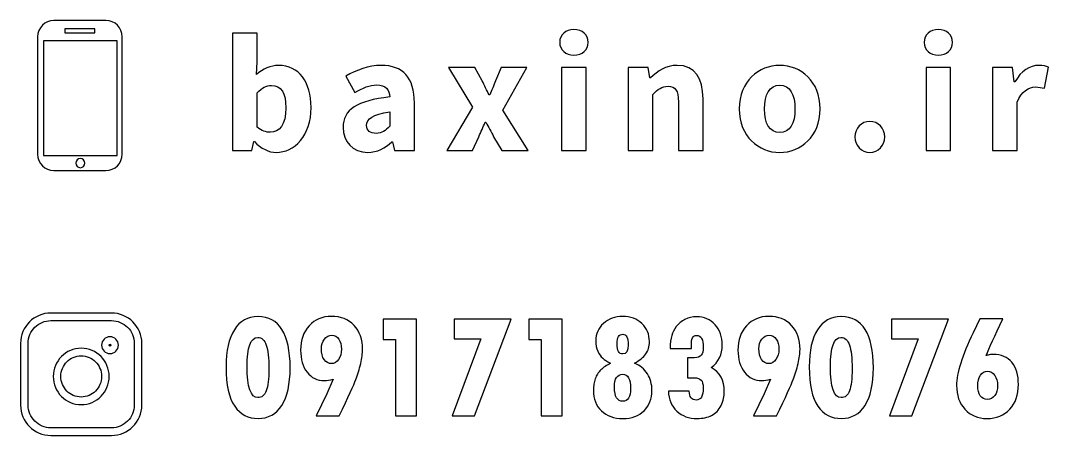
# Model space of a CAD drawing. Header units: millimetres. Extents: x -19.1 to 23.3, y -33.9 to 26.1.
# Drawn here: x -19.13 to 23.26, y -33.87 to -16.75 of the extents above; entities that cross this region are included whole.
import ezdxf

# ---------------------------------------------------------------- set-up
doc = ezdxf.new("R2010")
doc.units = ezdxf.units.MM
doc.header["$MEASUREMENT"] = 0
doc.layers.add('Layer 1', color=7, linetype='Continuous')

msp = doc.modelspace()

# ---------------------------------------------------------------- linework, layer by layer
at = {"layer": 'Layer 1', "color": 250}
for points, knots in [([(-15.6041, -22.9324), (-15.6041, -22.9324), (-17.7528, -22.9324), (-17.7528, -22.9324), (-18.1221, -22.9324), (-18.4212, -22.6333), (-18.4212, -22.2641), (-18.4212, -22.2641), (-18.4212, -17.4133), (-18.4212, -17.4133), (-18.4212, -17.0444), (-18.1221, -16.7452), (-17.7528, -16.7452), (-17.7528, -16.7452), (-15.6041, -16.7452), (-15.6041, -16.7452), (-15.2348, -16.7452), (-14.9356, -17.0444), (-14.9356, -17.4133), (-14.9356, -17.4133), (-14.9356, -22.2641), (-14.9356, -22.2641), (-14.9356, -22.6333), (-15.2348, -22.9324), (-15.6041, -22.9324)], [0, 0, 0, 0, 0.125, 0.125, 0.125, 0.25, 0.25, 0.25, 0.375, 0.375, 0.375, 0.5, 0.5, 0.5, 0.625, 0.625, 0.625, 0.75, 0.75, 0.75, 0.875, 0.875, 0.875, 1, 1, 1, 1]), ([(-16.0589, -17.2532), (-16.0589, -17.2532), (-17.2985, -17.2532), (-17.2985, -17.2532), (-17.2985, -17.2532), (-17.2985, -17.0813), (-17.2985, -17.0813), (-17.2985, -17.0813), (-16.0589, -17.0813), (-16.0589, -17.0813), (-16.0589, -17.0813), (-16.0589, -17.2532), (-16.0589, -17.2532)], [0, 0, 0, 0, 0.25, 0.25, 0.25, 0.5, 0.5, 0.5, 0.75, 0.75, 0.75, 1, 1, 1, 1]), ([(-9.4787, -21.7381), (-9.4787, -21.7381), (-9.5042, -21.7381), (-9.5042, -21.7381), (-9.5042, -21.7381), (-9.5884, -22.1041), (-9.5884, -22.1041), (-9.5884, -22.1041), (-10.3824, -22.1041), (-10.3824, -22.1041), (-10.3824, -22.1041), (-10.3824, -17.2658), (-10.3824, -17.2658), (-10.3824, -17.2658), (-9.3673, -17.2658), (-9.3673, -17.2658), (-9.3673, -17.2658), (-9.3673, -18.4478), (-9.3673, -18.4478), (-9.3673, -18.4478), (-9.3927, -18.9743), (-9.3927, -18.9743), (-9.1328, -18.7411), (-8.8094, -18.5955), (-8.4861, -18.5955), (-7.6566, -18.5955), (-7.1434, -19.2807), (-7.1434, -20.3313), (-7.1434, -21.5125), (-7.8427, -22.1867), (-8.5841, -22.1867), (-8.8903, -22.1867), (-9.2066, -22.0323), (-9.4787, -21.7381)], [0, 0, 0, 0, 0.0909091, 0.0909091, 0.0909091, 0.1818182, 0.1818182, 0.1818182, 0.2727273, 0.2727273, 0.2727273, 0.3636364, 0.3636364, 0.3636364, 0.4545455, 0.4545455, 0.4545455, 0.5454545, 0.5454545, 0.5454545, 0.6363636, 0.6363636, 0.6363636, 0.7272727, 0.7272727, 0.7272727, 0.8181818, 0.8181818, 0.8181818, 0.9090909, 0.9090909, 0.9090909, 1, 1, 1, 1]), ([(3.1095, -17.6462), (3.1095, -17.3346), (3.3564, -17.1159), (3.6969, -17.1159), (4.0373, -17.1159), (4.2844, -17.3346), (4.2844, -17.6462), (4.2844, -17.9551), (4.0373, -18.1769), (3.6969, -18.1769), (3.3564, -18.1769), (3.1095, -17.9551), (3.1095, -17.6462)], [0, 0, 0, 0, 0.25, 0.25, 0.25, 0.5, 0.5, 0.5, 0.75, 0.75, 0.75, 1, 1, 1, 1]), ([(18.1367, -17.6462), (18.1367, -17.3346), (18.3837, -17.1159), (18.7238, -17.1159), (19.0647, -17.1159), (19.3113, -17.3346), (19.3113, -17.6462), (19.3113, -17.9551), (19.0647, -18.1769), (18.7238, -18.1769), (18.3837, -18.1769), (18.1367, -17.9551), (18.1367, -17.6462)], [0, 0, 0, 0, 0.25, 0.25, 0.25, 0.5, 0.5, 0.5, 0.75, 0.75, 0.75, 1, 1, 1, 1]), ([(-15.1465, -22.3101), (-15.1465, -22.3101), (-18.1735, -22.3101), (-18.1735, -22.3101), (-18.1735, -22.3101), (-18.1735, -17.587), (-18.1735, -17.587), (-18.1735, -17.587), (-15.1465, -17.587), (-15.1465, -17.587), (-15.1465, -17.587), (-15.1465, -22.3101), (-15.1465, -22.3101)], [0, 0, 0, 0, 0.25, 0.25, 0.25, 0.5, 0.5, 0.5, 0.75, 0.75, 0.75, 1, 1, 1, 1]), ([(-5.8254, -21.1533), (-5.8254, -20.4319), (-5.2513, -20.0414), (-3.8961, -19.8983), (-3.9161, -19.5982), (-4.0659, -19.403), (-4.4377, -19.403), (-4.7251, -19.403), (-5.0118, -19.5239), (-5.3443, -19.7126), (-5.3443, -19.7126), (-5.7052, -19.0462), (-5.7052, -19.0462), (-5.2701, -18.7805), (-4.7806, -18.5956), (-4.242, -18.5956), (-3.3658, -18.5956), (-2.8809, -19.0954), (-2.8809, -20.1449), (-2.8809, -20.1449), (-2.8809, -22.1042), (-2.8809, -22.1042), (-2.8809, -22.1042), (-3.7092, -22.1042), (-3.7092, -22.1042), (-3.7092, -22.1042), (-3.7826, -21.7533), (-3.7826, -21.7533), (-3.7826, -21.7533), (-3.8077, -21.7533), (-3.8077, -21.7533), (-4.0959, -22.0066), (-4.4189, -22.1868), (-4.804, -22.1868), (-5.4291, -22.1868), (-5.8254, -21.7308), (-5.8254, -21.1533)], [0, 0, 0, 0, 0.0833333, 0.0833333, 0.0833333, 0.1666667, 0.1666667, 0.1666667, 0.25, 0.25, 0.25, 0.3333333, 0.3333333, 0.3333333, 0.4166667, 0.4166667, 0.4166667, 0.5, 0.5, 0.5, 0.5833333, 0.5833333, 0.5833333, 0.6666667, 0.6666667, 0.6666667, 0.75, 0.75, 0.75, 0.8333333, 0.8333333, 0.8333333, 0.9166667, 0.9166667, 0.9166667, 1, 1, 1, 1]), ([(5.9287, -18.6782), (5.9287, -18.6782), (6.757, -18.6782), (6.757, -18.6782), (6.757, -18.6782), (6.8296, -19.1116), (6.8296, -19.1116), (6.8296, -19.1116), (6.8555, -19.1116), (6.8555, -19.1116), (7.1434, -18.8347), (7.4884, -18.5955), (7.9562, -18.5955), (8.7009, -18.5955), (9.0185, -19.1209), (9.0185, -19.977), (9.0185, -19.977), (9.0185, -22.1041), (9.0185, -22.1041), (9.0185, -22.1041), (8.0037, -22.1041), (8.0037, -22.1041), (8.0037, -22.1041), (8.0037, -20.1071), (8.0037, -20.1071), (8.0037, -19.6136), (7.871, -19.4596), (7.5782, -19.4596), (7.3232, -19.4596), (7.1672, -19.5781), (6.9444, -19.793), (6.9444, -19.793), (6.9444, -22.1041), (6.9444, -22.1041), (6.9444, -22.1041), (5.9287, -22.1041), (5.9287, -22.1041), (5.9287, -22.1041), (5.9287, -18.6782), (5.9287, -18.6782)], [0, 0, 0, 0, 0.0769231, 0.0769231, 0.0769231, 0.1538462, 0.1538462, 0.1538462, 0.2307692, 0.2307692, 0.2307692, 0.3076923, 0.3076923, 0.3076923, 0.3846154, 0.3846154, 0.3846154, 0.4615385, 0.4615385, 0.4615385, 0.5384615, 0.5384615, 0.5384615, 0.6153846, 0.6153846, 0.6153846, 0.6923077, 0.6923077, 0.6923077, 0.7692308, 0.7692308, 0.7692308, 0.8461538, 0.8461538, 0.8461538, 0.9230769, 0.9230769, 0.9230769, 1, 1, 1, 1]), ([(10.5135, -20.3919), (10.5135, -19.2533), (11.315, -18.5953), (12.182, -18.5953), (13.0486, -18.5953), (13.851, -19.2533), (13.851, -20.3919), (13.851, -21.5289), (13.0486, -22.1868), (12.182, -22.1868), (11.315, -22.1868), (10.5135, -21.5289), (10.5135, -20.3919)], [0, 0, 0, 0, 0.25, 0.25, 0.25, 0.5, 0.5, 0.5, 0.75, 0.75, 0.75, 1, 1, 1, 1]), ([(20.9559, -18.6782), (20.9559, -18.6782), (21.7838, -18.6782), (21.7838, -18.6782), (21.7838, -18.6782), (21.8567, -19.2769), (21.8567, -19.2769), (21.8567, -19.2769), (21.8826, -19.2769), (21.8826, -19.2769), (22.1317, -18.8192), (22.5064, -18.5955), (22.8555, -18.5955), (23.0513, -18.5955), (23.1652, -18.6201), (23.2641, -18.6643), (23.2641, -18.6643), (23.0955, -19.5398), (23.0955, -19.5398), (22.9732, -19.5101), (22.8727, -19.4855), (22.725, -19.4855), (22.4676, -19.4855), (22.1538, -19.6516), (21.9715, -20.1185), (21.9715, -20.1185), (21.9715, -22.1041), (21.9715, -22.1041), (21.9715, -22.1041), (20.9559, -22.1041), (20.9559, -22.1041), (20.9559, -22.1041), (20.9559, -18.6782), (20.9559, -18.6782)], [0, 0, 0, 0, 0.0909091, 0.0909091, 0.0909091, 0.1818182, 0.1818182, 0.1818182, 0.2727273, 0.2727273, 0.2727273, 0.3636364, 0.3636364, 0.3636364, 0.4545455, 0.4545455, 0.4545455, 0.5454545, 0.5454545, 0.5454545, 0.6363636, 0.6363636, 0.6363636, 0.7272727, 0.7272727, 0.7272727, 0.8181818, 0.8181818, 0.8181818, 0.9090909, 0.9090909, 0.9090909, 1, 1, 1, 1]), ([(-0.4921, -20.3206), (-0.4921, -20.3206), (-1.4827, -18.6779), (-1.4827, -18.6779), (-1.4827, -18.6779), (-0.3945, -18.6779), (-0.3945, -18.6779), (-0.3945, -18.6779), (-0.0895, -19.232), (-0.0895, -19.232), (0.0035, -19.4232), (0.1054, -19.6247), (0.2013, -19.8157), (0.2013, -19.8157), (0.2288, -19.8157), (0.2288, -19.8157), (0.3018, -19.6247), (0.3899, -19.4232), (0.4626, -19.232), (0.4626, -19.232), (0.6966, -18.6779), (0.6966, -18.6779), (0.6966, -18.6779), (1.7481, -18.6779), (1.7481, -18.6779), (1.7481, -18.6779), (0.7579, -20.4367), (0.7579, -20.4367), (0.7579, -20.4367), (1.811, -22.1039), (1.811, -22.1039), (1.811, -22.1039), (0.7224, -22.1039), (0.7224, -22.1039), (0.7224, -22.1039), (0.3853, -21.5377), (0.3853, -21.5377), (0.278, -21.342), (0.1742, -21.1347), (0.0644, -20.9414), (0.0644, -20.9414), (0.0374, -20.9414), (0.0374, -20.9414), (-0.0503, -21.1347), (-0.1399, -21.3366), (-0.2267, -21.5377), (-0.2267, -21.5377), (-0.493, -22.1039), (-0.493, -22.1039), (-0.493, -22.1039), (-1.5448, -22.1039), (-1.5448, -22.1039), (-1.5448, -22.1039), (-0.4921, -20.3206), (-0.4921, -20.3206)], [0, 0, 0, 0, 0.0555556, 0.0555556, 0.0555556, 0.1111111, 0.1111111, 0.1111111, 0.1666667, 0.1666667, 0.1666667, 0.2222222, 0.2222222, 0.2222222, 0.2777778, 0.2777778, 0.2777778, 0.3333333, 0.3333333, 0.3333333, 0.3888889, 0.3888889, 0.3888889, 0.4444444, 0.4444444, 0.4444444, 0.5, 0.5, 0.5, 0.5555556, 0.5555556, 0.5555556, 0.6111111, 0.6111111, 0.6111111, 0.6666667, 0.6666667, 0.6666667, 0.7222222, 0.7222222, 0.7222222, 0.7777778, 0.7777778, 0.7777778, 0.8333333, 0.8333333, 0.8333333, 0.8888889, 0.8888889, 0.8888889, 0.9444444, 0.9444444, 0.9444444, 1, 1, 1, 1]), ([(3.1887, -18.6781), (3.1887, -18.6781), (4.2039, -18.6781), (4.2039, -18.6781), (4.2039, -18.6781), (4.2039, -22.1041), (4.2039, -22.1041), (4.2039, -22.1041), (3.1887, -22.1041), (3.1887, -22.1041), (3.1887, -22.1041), (3.1887, -18.6781), (3.1887, -18.6781)], [0, 0, 0, 0, 0.25, 0.25, 0.25, 0.5, 0.5, 0.5, 0.75, 0.75, 0.75, 1, 1, 1, 1]), ([(18.2156, -18.6781), (18.2156, -18.6781), (19.2307, -18.6781), (19.2307, -18.6781), (19.2307, -18.6781), (19.2307, -22.1041), (19.2307, -22.1041), (19.2307, -22.1041), (18.2156, -22.1041), (18.2156, -22.1041), (18.2156, -22.1041), (18.2156, -18.6781), (18.2156, -18.6781)], [0, 0, 0, 0, 0.25, 0.25, 0.25, 0.5, 0.5, 0.5, 0.75, 0.75, 0.75, 1, 1, 1, 1]), ([(-8.1835, -20.3479), (-8.1835, -19.7333), (-8.3738, -19.4258), (-8.7785, -19.4258), (-8.9872, -19.4258), (-9.1691, -19.5192), (-9.3673, -19.7325), (-9.3673, -19.7325), (-9.3673, -21.139), (-9.3673, -21.139), (-9.1858, -21.3), (-8.9921, -21.356), (-8.8211, -21.356), (-8.4669, -21.356), (-8.1835, -21.0572), (-8.1835, -20.3479)], [0, 0, 0, 0, 0.2, 0.2, 0.2, 0.4, 0.4, 0.4, 0.6, 0.6, 0.6, 0.8, 0.8, 0.8, 1, 1, 1, 1]), ([(12.8104, -20.3919), (12.8104, -19.7994), (12.6022, -19.4143), (12.182, -19.4143), (11.7618, -19.4143), (11.5533, -19.7994), (11.5533, -20.3919), (11.5533, -20.9852), (11.7618, -21.3678), (12.182, -21.3678), (12.6022, -21.3678), (12.8104, -20.9852), (12.8104, -20.3919)], [0, 0, 0, 0, 0.25, 0.25, 0.25, 0.5, 0.5, 0.5, 0.75, 0.75, 0.75, 1, 1, 1, 1]), ([(-3.8961, -21.1087), (-3.8961, -21.1087), (-3.8961, -20.5099), (-3.8961, -20.5099), (-4.618, -20.6076), (-4.8532, -20.8141), (-4.8532, -21.0727), (-4.8532, -21.2935), (-4.7018, -21.4015), (-4.4602, -21.4015), (-4.2303, -21.4015), (-4.0764, -21.2881), (-3.8961, -21.1087)], [0, 0, 0, 0, 0.25, 0.25, 0.25, 0.5, 0.5, 0.5, 0.75, 0.75, 0.75, 1, 1, 1, 1]), ([(15.2865, -21.5488), (15.2865, -21.187), (15.5473, -20.9082), (15.8998, -20.9082), (16.2516, -20.9082), (16.5124, -21.187), (16.5124, -21.5488), (16.5124, -21.9075), (16.2516, -22.1867), (15.8998, -22.1867), (15.5473, -22.1867), (15.2865, -21.9075), (15.2865, -21.5488)], [0, 0, 0, 0, 0.25, 0.25, 0.25, 0.5, 0.5, 0.5, 0.75, 0.75, 0.75, 1, 1, 1, 1]), ([(-16.478, -22.6297), (-16.478, -22.7328), (-16.5593, -22.8166), (-16.6599, -22.8166), (-16.76, -22.8166), (-16.8419, -22.7328), (-16.8419, -22.6297), (-16.8419, -22.5262), (-16.76, -22.4428), (-16.6599, -22.4428), (-16.5593, -22.4428), (-16.478, -22.5262), (-16.478, -22.6297)], [0, 0, 0, 0, 0.25, 0.25, 0.25, 0.5, 0.5, 0.5, 0.75, 0.75, 0.75, 1, 1, 1, 1]), ([(-15.3771, -33.8663), (-15.3771, -33.8663), (-17.8718, -33.8663), (-17.8718, -33.8663), (-18.2172, -33.8663), (-18.5306, -33.7256), (-18.7576, -33.4985), (-18.9848, -33.2721), (-19.1251, -32.9584), (-19.1251, -32.6125), (-19.1251, -32.6125), (-19.1251, -30.0672), (-19.1251, -30.0672), (-19.1251, -29.7212), (-18.9848, -29.4076), (-18.7581, -29.181), (-18.5313, -28.9542), (-18.2178, -28.8139), (-17.8718, -28.8139), (-17.8718, -28.8139), (-15.3771, -28.8139), (-15.3771, -28.8139), (-15.0315, -28.8139), (-14.7181, -28.9543), (-14.4911, -29.1814), (-14.264, -29.4077), (-14.1236, -29.7212), (-14.1236, -30.0672), (-14.1236, -30.0672), (-14.1236, -32.6125), (-14.1236, -32.6125), (-14.1236, -32.9584), (-14.264, -33.2721), (-14.4909, -33.4989), (-14.7177, -33.7258), (-15.0311, -33.8663), (-15.3771, -33.8663)], [0, 0, 0, 0, 0.0833333, 0.0833333, 0.0833333, 0.1666667, 0.1666667, 0.1666667, 0.25, 0.25, 0.25, 0.3333333, 0.3333333, 0.3333333, 0.4166667, 0.4166667, 0.4166667, 0.5, 0.5, 0.5, 0.5833333, 0.5833333, 0.5833333, 0.6666667, 0.6666667, 0.6666667, 0.75, 0.75, 0.75, 0.8333333, 0.8333333, 0.8333333, 0.9166667, 0.9166667, 0.9166667, 1, 1, 1, 1]), ([(-17.8718, -33.5533), (-17.8718, -33.5533), (-15.3771, -33.5533), (-15.3771, -33.5533), (-15.1174, -33.5533), (-14.8821, -33.4478), (-14.712, -33.2777), (-14.542, -33.1077), (-14.4366, -32.8722), (-14.4366, -32.6125), (-14.4366, -32.6125), (-14.4366, -30.0672), (-14.4366, -30.0672), (-14.4366, -29.8074), (-14.5418, -29.5723), (-14.7119, -29.4022), (-14.8815, -29.2319), (-15.1169, -29.1268), (-15.3771, -29.1268), (-15.3771, -29.1268), (-17.8718, -29.1268), (-17.8718, -29.1268), (-18.1315, -29.1268), (-18.3669, -29.2321), (-18.537, -29.4022), (-18.7068, -29.572), (-18.8122, -29.8074), (-18.8122, -30.0672), (-18.8122, -30.0672), (-18.8122, -32.6125), (-18.8122, -32.6125), (-18.8122, -32.8722), (-18.7068, -33.1077), (-18.5367, -33.2777), (-18.3671, -33.448), (-18.1319, -33.5533), (-17.8718, -33.5533)], [0, 0, 0, 0, 0.0833333, 0.0833333, 0.0833333, 0.1666667, 0.1666667, 0.1666667, 0.25, 0.25, 0.25, 0.3333333, 0.3333333, 0.3333333, 0.4166667, 0.4166667, 0.4166667, 0.5, 0.5, 0.5, 0.5833333, 0.5833333, 0.5833333, 0.6666667, 0.6666667, 0.6666667, 0.75, 0.75, 0.75, 0.8333333, 0.8333333, 0.8333333, 0.9166667, 0.9166667, 0.9166667, 1, 1, 1, 1]), ([(-9.3317, -28.9596), (-8.8981, -28.9596), (-8.5693, -29.1382), (-8.3448, -29.4954), (-8.1205, -29.8526), (-8.0078, -30.3786), (-8.0078, -31.0734), (-8.0078, -31.7501), (-8.1221, -32.2684), (-8.3508, -32.6276), (-8.5794, -32.9868), (-8.906, -33.1667), (-9.3317, -33.1667), (-9.7347, -33.1667), (-10.056, -32.9985), (-10.2942, -32.6622), (-10.5325, -32.3255), (-10.6522, -31.7818), (-10.6522, -31.0316), (-10.6522, -30.3728), (-10.537, -29.863), (-10.3076, -29.5012), (-10.0781, -29.1399), (-9.7568, -28.9596), (-9.3433, -28.9596), (-9.3433, -28.9596), (-9.3317, -28.9596), (-9.3317, -28.9596)], [0, 0, 0, 0, 0.1111111, 0.1111111, 0.1111111, 0.2222222, 0.2222222, 0.2222222, 0.3333333, 0.3333333, 0.3333333, 0.4444444, 0.4444444, 0.4444444, 0.5555556, 0.5555556, 0.5555556, 0.6666667, 0.6666667, 0.6666667, 0.7777778, 0.7777778, 0.7777778, 0.8888889, 0.8888889, 0.8888889, 1, 1, 1, 1]), ([(-6.4927, -32.1421), (-6.4927, -32.1421), (-6.2356, -31.5404), (-6.2356, -31.5404), (-6.3729, -31.5825), (-6.4927, -31.603), (-6.5944, -31.603), (-6.8882, -31.603), (-7.1252, -31.4879), (-7.3058, -31.2575), (-7.4865, -31.0272), (-7.5767, -30.723), (-7.5767, -30.3459), (-7.5767, -29.9286), (-7.4593, -29.5919), (-7.2249, -29.3365), (-6.9904, -29.0808), (-6.6825, -28.9536), (-6.3011, -28.9536), (-5.9119, -28.9536), (-5.601, -29.0775), (-5.3686, -29.3245), (-5.1358, -29.5719), (-5.0199, -29.9048), (-5.0199, -30.3216), (-5.0199, -30.4773), (-5.0461, -30.6714), (-5.0991, -30.9029), (-5.1521, -31.134), (-5.2188, -31.3544), (-5.2998, -31.563), (-5.3803, -31.772), (-5.6085, -32.271), (-5.9837, -33.0617), (-5.9837, -33.0617), (-6.9333, -33.0617), (-6.9333, -33.0617), (-6.9333, -33.0617), (-6.4927, -32.1421), (-6.4927, -32.1421)], [0, 0, 0, 0, 0.0769231, 0.0769231, 0.0769231, 0.1538462, 0.1538462, 0.1538462, 0.2307692, 0.2307692, 0.2307692, 0.3076923, 0.3076923, 0.3076923, 0.3846154, 0.3846154, 0.3846154, 0.4615385, 0.4615385, 0.4615385, 0.5384615, 0.5384615, 0.5384615, 0.6153846, 0.6153846, 0.6153846, 0.6923077, 0.6923077, 0.6923077, 0.7692308, 0.7692308, 0.7692308, 0.8461538, 0.8461538, 0.8461538, 0.9230769, 0.9230769, 0.9230769, 1, 1, 1, 1]), ([(-4.1722, -29.0643), (-4.1722, -29.0643), (-2.7977, -29.0643), (-2.7977, -29.0643), (-2.7977, -29.0643), (-2.7977, -33.0614), (-2.7977, -33.0614), (-2.7977, -33.0614), (-3.6631, -33.0614), (-3.6631, -33.0614), (-3.6631, -33.0614), (-3.6631, -29.9029), (-3.6631, -29.9029), (-3.6631, -29.9029), (-4.1722, -29.9029), (-4.1722, -29.9029), (-4.1722, -29.9029), (-4.1722, -29.0643), (-4.1722, -29.0643)], [0, 0, 0, 0, 0.1666667, 0.1666667, 0.1666667, 0.3333333, 0.3333333, 0.3333333, 0.5, 0.5, 0.5, 0.6666667, 0.6666667, 0.6666667, 0.8333333, 0.8333333, 0.8333333, 1, 1, 1, 1]), ([(-1.2466, -29.0643), (-1.2466, -29.0643), (1.1042, -29.0643), (1.1042, -29.0643), (1.1042, -29.0643), (-0.4055, -33.0614), (-0.4055, -33.0614), (-0.4055, -33.0614), (-1.3245, -33.0614), (-1.3245, -33.0614), (-1.3245, -33.0614), (-0.1417, -29.885), (-0.1417, -29.885), (-0.1417, -29.885), (-1.2466, -29.885), (-1.2466, -29.885), (-1.2466, -29.885), (-1.2466, -29.0643), (-1.2466, -29.0643)], [0, 0, 0, 0, 0.1666667, 0.1666667, 0.1666667, 0.3333333, 0.3333333, 0.3333333, 0.5, 0.5, 0.5, 0.6666667, 0.6666667, 0.6666667, 0.8333333, 0.8333333, 0.8333333, 1, 1, 1, 1]), ([(1.8408, -29.0643), (1.8408, -29.0643), (3.2151, -29.0643), (3.2151, -29.0643), (3.2151, -29.0643), (3.2151, -33.0614), (3.2151, -33.0614), (3.2151, -33.0614), (2.3498, -33.0614), (2.3498, -33.0614), (2.3498, -33.0614), (2.3498, -29.9029), (2.3498, -29.9029), (2.3498, -29.9029), (1.8408, -29.9029), (1.8408, -29.9029), (1.8408, -29.9029), (1.8408, -29.0643), (1.8408, -29.0643)], [0, 0, 0, 0, 0.1666667, 0.1666667, 0.1666667, 0.3333333, 0.3333333, 0.3333333, 0.5, 0.5, 0.5, 0.6666667, 0.6666667, 0.6666667, 0.8333333, 0.8333333, 0.8333333, 1, 1, 1, 1]), ([(6.1973, -30.8789), (6.4248, -30.9765), (6.6009, -31.1251), (6.726, -31.3249), (6.8508, -31.5243), (6.9134, -31.7501), (6.9134, -32.0017), (6.9134, -32.3551), (6.8044, -32.6375), (6.5862, -32.8491), (6.3688, -33.0606), (6.0777, -33.1667), (5.7125, -33.1667), (5.3387, -33.1667), (5.0442, -33.0615), (4.8276, -32.8521), (4.6106, -32.6426), (4.5021, -32.3589), (4.5021, -32.0017), (4.5021, -31.9119), (4.5084, -31.8277), (4.5201, -31.7488), (4.5325, -31.6699), (4.551, -31.5957), (4.5756, -31.5268), (4.6005, -31.458), (4.6324, -31.3933), (4.6703, -31.3324), (4.7083, -31.2715), (4.7529, -31.2152), (4.8039, -31.163), (4.8547, -31.1113), (4.9143, -31.0628), (4.9832, -31.0183), (5.0521, -30.9732), (5.1234, -30.929), (5.1972, -30.8847), (5.1972, -30.8847), (5.1972, -30.8789), (5.1972, -30.8789), (5.1972, -30.8789), (5.1914, -30.8789), (5.1914, -30.8789), (5.1914, -30.8751), (5.1893, -30.873), (5.1852, -30.873), (5.1852, -30.8689), (5.183, -30.8667), (5.1789, -30.8667), (5.0596, -30.8109), (4.9602, -30.7492), (4.8818, -30.6815), (4.8026, -30.6135), (4.7349, -30.5168), (4.6791, -30.3924), (4.6231, -30.2677), (4.5952, -30.1233), (4.5952, -29.9592), (4.5952, -29.6739), (4.7007, -29.4361), (4.9131, -29.2454), (5.1246, -29.0547), (5.3887, -28.9596), (5.7063, -28.9596), (6.0296, -28.9596), (6.2942, -29.056), (6.4994, -29.2496), (6.7056, -29.4432), (6.8086, -29.6923), (6.8086, -29.9952), (6.8086, -30.1951), (6.759, -30.3644), (6.6601, -30.5042), (6.5608, -30.6444), (6.4068, -30.7692), (6.1973, -30.8789)], [0, 0, 0, 0, 0.04, 0.04, 0.04, 0.08, 0.08, 0.08, 0.12, 0.12, 0.12, 0.16, 0.16, 0.16, 0.2, 0.2, 0.2, 0.24, 0.24, 0.24, 0.28, 0.28, 0.28, 0.32, 0.32, 0.32, 0.36, 0.36, 0.36, 0.4, 0.4, 0.4, 0.44, 0.44, 0.44, 0.48, 0.48, 0.48, 0.52, 0.52, 0.52, 0.56, 0.56, 0.56, 0.6, 0.6, 0.6, 0.64, 0.64, 0.64, 0.68, 0.68, 0.68, 0.72, 0.72, 0.72, 0.76, 0.76, 0.76, 0.8, 0.8, 0.8, 0.84, 0.84, 0.84, 0.88, 0.88, 0.88, 0.92, 0.92, 0.92, 0.96, 0.96, 0.96, 1, 1, 1, 1]), ([(8.5385, -30.283), (8.5385, -30.283), (7.664, -30.283), (7.664, -30.283), (7.6682, -30.0532), (7.6886, -29.8746), (7.7263, -29.7473), (7.7634, -29.6187), (7.8268, -29.494), (7.9177, -29.3721), (8.0083, -29.2508), (8.128, -29.1527), (8.2753, -29.0776), (8.423, -29.0029), (8.5824, -28.9654), (8.7548, -28.9654), (9.0623, -28.9654), (9.3151, -29.0755), (9.5149, -29.2962), (9.7148, -29.5166), (9.8149, -29.7969), (9.8149, -30.1362), (9.8149, -30.5312), (9.6618, -30.8421), (9.3564, -31.0675), (9.7156, -31.253), (9.8955, -31.584), (9.8955, -32.0617), (9.8955, -32.2511), (9.8513, -32.4401), (9.7623, -32.6291), (9.6735, -32.8178), (9.5437, -32.9541), (9.3743, -33.0388), (9.2049, -33.1245), (9.0058, -33.1666), (8.7785, -33.1666), (8.4372, -33.1666), (8.1576, -33.066), (7.9399, -32.8653), (7.7229, -32.665), (7.6056, -32.3888), (7.5898, -32.0375), (7.5898, -32.0375), (8.4489, -32.0375), (8.4489, -32.0375), (8.453, -32.2833), (8.5507, -32.4059), (8.7426, -32.4059), (8.9299, -32.4059), (9.0243, -32.2382), (9.0243, -31.9032), (9.0243, -31.7475), (8.9967, -31.6391), (8.9421, -31.5782), (8.887, -31.5168), (8.7898, -31.4863), (8.65, -31.4863), (8.65, -31.4863), (8.3738, -31.4863), (8.3738, -31.4863), (8.3738, -31.4863), (8.3738, -30.6568), (8.3738, -30.6568), (8.3738, -30.6568), (8.6737, -30.6568), (8.6737, -30.6568), (8.8018, -30.6568), (8.8932, -30.6239), (8.9475, -30.5568), (9.0025, -30.4899), (9.0301, -30.3802), (9.0301, -30.2288), (9.0301, -29.9016), (8.9383, -29.7381), (8.7548, -29.7381), (8.6688, -29.7381), (8.6112, -29.7719), (8.582, -29.8399), (8.5532, -29.9079), (8.5385, -30.0276), (8.5385, -30.1991), (8.5385, -30.1991), (8.5385, -30.283), (8.5385, -30.283)], [0, 0, 0, 0, 0.0357143, 0.0357143, 0.0357143, 0.0714286, 0.0714286, 0.0714286, 0.1071429, 0.1071429, 0.1071429, 0.1428571, 0.1428571, 0.1428571, 0.1785714, 0.1785714, 0.1785714, 0.2142857, 0.2142857, 0.2142857, 0.25, 0.25, 0.25, 0.2857143, 0.2857143, 0.2857143, 0.3214286, 0.3214286, 0.3214286, 0.3571429, 0.3571429, 0.3571429, 0.3928571, 0.3928571, 0.3928571, 0.4285714, 0.4285714, 0.4285714, 0.4642857, 0.4642857, 0.4642857, 0.5, 0.5, 0.5, 0.5357143, 0.5357143, 0.5357143, 0.5714286, 0.5714286, 0.5714286, 0.6071429, 0.6071429, 0.6071429, 0.6428571, 0.6428571, 0.6428571, 0.6785714, 0.6785714, 0.6785714, 0.7142857, 0.7142857, 0.7142857, 0.75, 0.75, 0.75, 0.7857143, 0.7857143, 0.7857143, 0.8214286, 0.8214286, 0.8214286, 0.8571429, 0.8571429, 0.8571429, 0.8928571, 0.8928571, 0.8928571, 0.9285714, 0.9285714, 0.9285714, 0.9642857, 0.9642857, 0.9642857, 1, 1, 1, 1]), ([(11.5454, -32.1421), (11.5454, -32.1421), (11.8029, -31.5404), (11.8029, -31.5404), (11.6656, -31.5825), (11.5454, -31.603), (11.4432, -31.603), (11.1499, -31.603), (10.9132, -31.4879), (10.7321, -31.2575), (10.5515, -31.0272), (10.4609, -30.723), (10.4609, -30.3459), (10.4609, -29.9286), (10.5783, -29.5919), (10.8135, -29.3365), (11.0476, -29.0808), (11.3556, -28.9536), (11.7373, -28.9536), (12.1262, -28.9536), (12.4366, -29.0775), (12.6698, -29.3245), (12.9027, -29.5719), (13.0187, -29.9048), (13.0187, -30.3216), (13.0187, -30.4773), (12.992, -30.6714), (12.939, -30.9029), (12.886, -31.134), (12.8192, -31.3544), (12.7386, -31.563), (12.6582, -31.772), (12.4295, -32.271), (12.054, -33.0617), (12.054, -33.0617), (11.1052, -33.0617), (11.1052, -33.0617), (11.1052, -33.0617), (11.5454, -32.1421), (11.5454, -32.1421)], [0, 0, 0, 0, 0.0769231, 0.0769231, 0.0769231, 0.1538462, 0.1538462, 0.1538462, 0.2307692, 0.2307692, 0.2307692, 0.3076923, 0.3076923, 0.3076923, 0.3846154, 0.3846154, 0.3846154, 0.4615385, 0.4615385, 0.4615385, 0.5384615, 0.5384615, 0.5384615, 0.6153846, 0.6153846, 0.6153846, 0.6923077, 0.6923077, 0.6923077, 0.7692308, 0.7692308, 0.7692308, 0.8461538, 0.8461538, 0.8461538, 0.9230769, 0.9230769, 0.9230769, 1, 1, 1, 1]), ([(14.7201, -28.9596), (15.1528, -28.9596), (15.4816, -29.1382), (15.7064, -29.4954), (15.9309, -29.8526), (16.0432, -30.3786), (16.0432, -31.0734), (16.0432, -31.7501), (15.9293, -32.2684), (15.7007, -32.6276), (15.4716, -32.9868), (15.1452, -33.1667), (14.7201, -33.1667), (14.3163, -33.1667), (13.9958, -32.9985), (13.7576, -32.6622), (13.5181, -32.3255), (13.3991, -31.7818), (13.3991, -31.0316), (13.3991, -30.3728), (13.5139, -29.863), (13.7437, -29.5012), (13.9733, -29.1399), (14.2945, -28.9596), (14.708, -28.9596), (14.708, -28.9596), (14.7201, -28.9596), (14.7201, -28.9596)], [0, 0, 0, 0, 0.1111111, 0.1111111, 0.1111111, 0.2222222, 0.2222222, 0.2222222, 0.3333333, 0.3333333, 0.3333333, 0.4444444, 0.4444444, 0.4444444, 0.5555556, 0.5555556, 0.5555556, 0.6666667, 0.6666667, 0.6666667, 0.7777778, 0.7777778, 0.7777778, 0.8888889, 0.8888889, 0.8888889, 1, 1, 1, 1]), ([(16.7921, -29.0643), (16.7921, -29.0643), (19.1424, -29.0643), (19.1424, -29.0643), (19.1424, -29.0643), (17.6332, -33.0614), (17.6332, -33.0614), (17.6332, -33.0614), (16.714, -33.0614), (16.714, -33.0614), (16.714, -33.0614), (17.8965, -29.885), (17.8965, -29.885), (17.8965, -29.885), (16.7921, -29.885), (16.7921, -29.885), (16.7921, -29.885), (16.7921, -29.0643), (16.7921, -29.0643)], [0, 0, 0, 0, 0.1666667, 0.1666667, 0.1666667, 0.3333333, 0.3333333, 0.3333333, 0.5, 0.5, 0.5, 0.6666667, 0.6666667, 0.6666667, 0.8333333, 0.8333333, 0.8333333, 1, 1, 1, 1]), ([(20.4356, -29.0581), (20.4356, -29.0581), (21.3877, -29.0581), (21.3877, -29.0581), (21.0468, -29.7653), (20.8152, -30.2669), (20.6934, -30.5643), (20.7193, -30.5622), (20.7622, -30.5539), (20.8223, -30.5402), (20.8903, -30.5285), (20.9483, -30.5222), (20.9958, -30.5222), (21.3188, -30.5222), (21.5717, -30.6315), (21.7536, -30.8489), (21.935, -31.0667), (22.0261, -31.3705), (22.0261, -31.7622), (22.0261, -32.1912), (21.9079, -32.5329), (21.6727, -32.7865), (21.4369, -33.0398), (21.1219, -33.1667), (20.7264, -33.1667), (20.355, -33.1667), (20.0538, -33.0402), (19.8222, -32.7879), (19.5902, -32.535), (19.4743, -32.2054), (19.4743, -31.7985), (19.4743, -31.2966), (19.7029, -30.5731), (20.1606, -29.6268), (20.1606, -29.6268), (20.4356, -29.0581), (20.4356, -29.0581)], [0, 0, 0, 0, 0.0833333, 0.0833333, 0.0833333, 0.1666667, 0.1666667, 0.1666667, 0.25, 0.25, 0.25, 0.3333333, 0.3333333, 0.3333333, 0.4166667, 0.4166667, 0.4166667, 0.5, 0.5, 0.5, 0.5833333, 0.5833333, 0.5833333, 0.6666667, 0.6666667, 0.6666667, 0.75, 0.75, 0.75, 0.8333333, 0.8333333, 0.8333333, 0.9166667, 0.9166667, 0.9166667, 1, 1, 1, 1]), ([(-15.091, -30.14), (-15.091, -30.2354), (-15.1299, -30.3222), (-15.1925, -30.3854), (-15.2553, -30.4488), (-15.342, -30.488), (-15.4373, -30.488), (-15.5326, -30.488), (-15.6194, -30.4488), (-15.6822, -30.3854), (-15.7448, -30.3222), (-15.7837, -30.2354), (-15.7837, -30.14), (-15.7837, -30.0445), (-15.745, -29.9578), (-15.6829, -29.8949), (-15.6194, -29.8312), (-15.5325, -29.7917), (-15.4373, -29.7917), (-15.3421, -29.7917), (-15.2554, -29.831), (-15.1925, -29.8943), (-15.1297, -29.9578), (-15.091, -30.0445), (-15.091, -30.14)], [0, 0, 0, 0, 0.125, 0.125, 0.125, 0.25, 0.25, 0.25, 0.375, 0.375, 0.375, 0.5, 0.5, 0.5, 0.625, 0.625, 0.625, 0.75, 0.75, 0.75, 0.875, 0.875, 0.875, 1, 1, 1, 1]), ([(-9.7807, -31.0254), (-9.7807, -31.8799), (-9.6329, -32.3067), (-9.3375, -32.3067), (-9.1781, -32.3067), (-9.0625, -32.2128), (-8.9917, -32.0243), (-8.9207, -31.8353), (-8.8852, -31.5352), (-8.8852, -31.1242), (-8.8852, -30.6711), (-8.9207, -30.3411), (-8.9917, -30.1346), (-9.0625, -29.928), (-9.1798, -29.825), (-9.3433, -29.825), (-9.635, -29.825), (-9.7807, -30.2251), (-9.7807, -31.0254)], [0, 0, 0, 0, 0.1666667, 0.1666667, 0.1666667, 0.3333333, 0.3333333, 0.3333333, 0.5, 0.5, 0.5, 0.6666667, 0.6666667, 0.6666667, 0.8333333, 0.8333333, 0.8333333, 1, 1, 1, 1]), ([(-5.891, -30.3066), (-5.891, -30.1331), (-5.9272, -29.9941), (-6.0003, -29.8895), (-6.0733, -29.7847), (-6.1693, -29.7322), (-6.2895, -29.7322), (-6.4109, -29.7322), (-6.5127, -29.7851), (-6.5944, -29.8906), (-6.6766, -29.9966), (-6.7175, -30.129), (-6.7175, -30.2888), (-6.7175, -30.4765), (-6.6792, -30.6258), (-6.602, -30.7369), (-6.5252, -30.8474), (-6.4229, -30.9029), (-6.2953, -30.9029), (-6.1855, -30.9029), (-6.0905, -30.8449), (-6.0107, -30.7293), (-5.931, -30.6133), (-5.891, -30.4723), (-5.891, -30.3066)], [0, 0, 0, 0, 0.125, 0.125, 0.125, 0.25, 0.25, 0.25, 0.375, 0.375, 0.375, 0.5, 0.5, 0.5, 0.625, 0.625, 0.625, 0.75, 0.75, 0.75, 0.875, 0.875, 0.875, 1, 1, 1, 1]), ([(5.9341, -30.1241), (5.9341, -29.8349), (5.8581, -29.6898), (5.7063, -29.6898), (5.5503, -29.6898), (5.4727, -29.8191), (5.4727, -30.0766), (5.4727, -30.2322), (5.491, -30.3419), (5.5277, -30.407), (5.5648, -30.4717), (5.6262, -30.5042), (5.7125, -30.5042), (5.8598, -30.5042), (5.9341, -30.3773), (5.9341, -30.1241)], [0, 0, 0, 0, 0.2, 0.2, 0.2, 0.4, 0.4, 0.4, 0.6, 0.6, 0.6, 0.8, 0.8, 0.8, 1, 1, 1, 1]), ([(12.147, -30.3066), (12.147, -30.1331), (12.1107, -29.9941), (12.0378, -29.8895), (11.9647, -29.7847), (11.8687, -29.7322), (11.7489, -29.7322), (11.6268, -29.7322), (11.5254, -29.7851), (11.4432, -29.8906), (11.3614, -29.9966), (11.3209, -30.129), (11.3209, -30.2888), (11.3209, -30.4765), (11.3589, -30.6258), (11.4356, -30.7369), (11.5124, -30.8474), (11.6151, -30.9029), (11.7431, -30.9029), (11.8529, -30.9029), (11.9472, -30.8449), (12.0273, -30.7293), (12.1069, -30.6133), (12.147, -30.4723), (12.147, -30.3066)], [0, 0, 0, 0, 0.125, 0.125, 0.125, 0.25, 0.25, 0.25, 0.375, 0.375, 0.375, 0.5, 0.5, 0.5, 0.625, 0.625, 0.625, 0.75, 0.75, 0.75, 0.875, 0.875, 0.875, 1, 1, 1, 1]), ([(14.2707, -31.0254), (14.2707, -31.8799), (14.4185, -32.3067), (14.7139, -32.3067), (14.8737, -32.3067), (14.9888, -32.2128), (15.0597, -32.0243), (15.1307, -31.8353), (15.1662, -31.5352), (15.1662, -31.1242), (15.1662, -30.6711), (15.1307, -30.3411), (15.0597, -30.1346), (14.9888, -29.928), (14.8716, -29.825), (14.708, -29.825), (14.4163, -29.825), (14.2707, -30.2251), (14.2707, -31.0254)], [0, 0, 0, 0, 0.1666667, 0.1666667, 0.1666667, 0.3333333, 0.3333333, 0.3333333, 0.5, 0.5, 0.5, 0.6666667, 0.6666667, 0.6666667, 0.8333333, 0.8333333, 0.8333333, 1, 1, 1, 1]), ([(-15.4705, -31.4304), (-15.4705, -31.751), (-15.5994, -32.0414), (-15.8074, -32.2517), (-16.0167, -32.4631), (-16.3049, -32.5936), (-16.623, -32.5936), (-16.9411, -32.5936), (-17.2292, -32.4632), (-17.4379, -32.2524), (-17.6466, -32.0421), (-17.7754, -31.7513), (-17.7754, -31.4304), (-17.7754, -31.1104), (-17.6465, -30.8197), (-17.4381, -30.6088), (-17.2301, -30.3977), (-16.9416, -30.2671), (-16.623, -30.2671), (-16.3048, -30.2671), (-16.0161, -30.3977), (-15.8075, -30.6086), (-15.5994, -30.8188), (-15.4705, -31.1097), (-15.4705, -31.4304)], [0, 0, 0, 0, 0.125, 0.125, 0.125, 0.25, 0.25, 0.25, 0.375, 0.375, 0.375, 0.5, 0.5, 0.5, 0.625, 0.625, 0.625, 0.75, 0.75, 0.75, 0.875, 0.875, 0.875, 1, 1, 1, 1]), ([(-15.4136, -30.1654), (-15.4078, -30.1595), (-15.4039, -30.1504), (-15.4039, -30.14), (-15.4039, -30.1296), (-15.408, -30.1201), (-15.4143, -30.1137), (-15.4201, -30.1082), (-15.4283, -30.1046), (-15.4373, -30.1046), (-15.4463, -30.1046), (-15.4546, -30.1082), (-15.4604, -30.1137), (-15.4667, -30.1201), (-15.4708, -30.1296), (-15.4708, -30.14), (-15.4708, -30.1504), (-15.4669, -30.1595), (-15.4611, -30.1654), (-15.4553, -30.1713), (-15.4466, -30.1751), (-15.4373, -30.1751), (-15.4279, -30.1751), (-15.4194, -30.1713), (-15.4136, -30.1654)], [0, 0, 0, 0, 0.125, 0.125, 0.125, 0.25, 0.25, 0.25, 0.375, 0.375, 0.375, 0.5, 0.5, 0.5, 0.625, 0.625, 0.625, 0.75, 0.75, 0.75, 0.875, 0.875, 0.875, 1, 1, 1, 1]), ([(-16.03, -32.0329), (-15.8779, -31.879), (-15.7835, -31.6659), (-15.7835, -31.4304), (-15.7835, -31.1954), (-15.8779, -30.9824), (-16.0301, -30.8285), (-16.1818, -30.6751), (-16.3916, -30.5801), (-16.623, -30.5801), (-16.8543, -30.5801), (-17.0642, -30.6751), (-17.2159, -30.8284), (-17.3686, -30.9819), (-17.4625, -31.195), (-17.4625, -31.4304), (-17.4625, -31.6656), (-17.3682, -31.8786), (-17.216, -32.0324), (-17.0646, -32.1858), (-16.8547, -32.2807), (-16.623, -32.2807), (-16.3915, -32.2807), (-16.1817, -32.1858), (-16.03, -32.0329)], [0, 0, 0, 0, 0.125, 0.125, 0.125, 0.25, 0.25, 0.25, 0.375, 0.375, 0.375, 0.5, 0.5, 0.5, 0.625, 0.625, 0.625, 0.75, 0.75, 0.75, 0.875, 0.875, 0.875, 1, 1, 1, 1]), ([(6.0296, -31.9266), (6.0296, -31.5352), (5.922, -31.34), (5.7063, -31.34), (5.4806, -31.34), (5.3679, -31.5194), (5.3679, -31.879), (5.3679, -32.262), (5.4826, -32.4536), (5.7125, -32.4536), (5.9241, -32.4536), (6.0296, -32.2779), (6.0296, -31.9266)], [0, 0, 0, 0, 0.25, 0.25, 0.25, 0.5, 0.5, 0.5, 0.75, 0.75, 0.75, 1, 1, 1, 1]), ([(20.7505, -32.3818), (20.8745, -32.3818), (20.9747, -32.3285), (21.0514, -32.2216), (21.1282, -32.1148), (21.1665, -31.9754), (21.1665, -31.8039), (21.1665, -31.6387), (21.1265, -31.4989), (21.0468, -31.3858), (20.9671, -31.2736), (20.8703, -31.217), (20.7568, -31.217), (20.6366, -31.217), (20.5378, -31.2733), (20.4614, -31.3847), (20.3842, -31.4964), (20.3458, -31.6408), (20.3458, -31.8165), (20.3458, -31.9858), (20.3821, -32.1223), (20.4551, -32.2262), (20.5282, -32.3301), (20.6241, -32.3818), (20.7443, -32.3818), (20.7443, -32.3818), (20.7505, -32.3818), (20.7505, -32.3818)], [0, 0, 0, 0, 0.1111111, 0.1111111, 0.1111111, 0.2222222, 0.2222222, 0.2222222, 0.3333333, 0.3333333, 0.3333333, 0.4444444, 0.4444444, 0.4444444, 0.5555556, 0.5555556, 0.5555556, 0.6666667, 0.6666667, 0.6666667, 0.7777778, 0.7777778, 0.7777778, 0.8888889, 0.8888889, 0.8888889, 1, 1, 1, 1])]:
    msp.add_open_spline(points, degree=3, knots=knots, dxfattribs=at)
at = {"layer": 'Layer 1', "color": 7}
for points in [[(-16.0589, -17.2532), (-16.0589, -17.2532), (-17.2985, -17.2532), (-17.2985, -17.2532), (-17.2985, -17.2532), (-17.2985, -17.0813), (-17.2985, -17.0813), (-17.2985, -17.0813), (-16.0589, -17.0813), (-16.0589, -17.0813), (-16.0589, -17.0813), (-16.0589, -17.2532), (-16.0589, -17.2532)], [(-15.1465, -22.3101), (-15.1465, -22.3101), (-18.1735, -22.3101), (-18.1735, -22.3101), (-18.1735, -22.3101), (-18.1735, -17.587), (-18.1735, -17.587), (-18.1735, -17.587), (-15.1465, -17.587), (-15.1465, -17.587), (-15.1465, -17.587), (-15.1465, -22.3101), (-15.1465, -22.3101)], [(-16.478, -22.6297), (-16.478, -22.7328), (-16.5593, -22.8166), (-16.6599, -22.8166), (-16.76, -22.8166), (-16.8419, -22.7328), (-16.8419, -22.6297), (-16.8419, -22.5262), (-16.76, -22.4428), (-16.6599, -22.4428), (-16.5593, -22.4428), (-16.478, -22.5262), (-16.478, -22.6297)]]:
    msp.add_open_spline(points, degree=3, knots=[0, 0, 0, 0, 0.25, 0.25, 0.25, 0.5, 0.5, 0.5, 0.75, 0.75, 0.75, 1, 1, 1, 1], dxfattribs=at)

doc.saveas('drawing.dxf')
